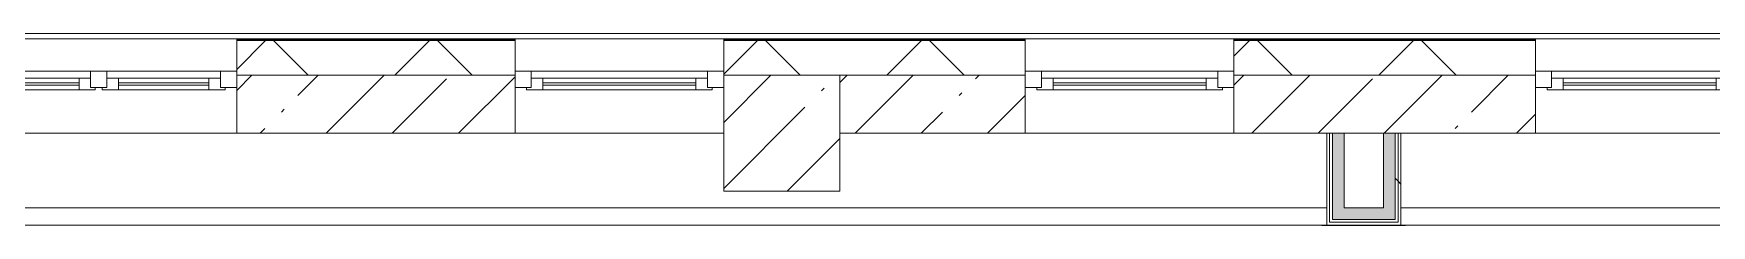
# Model space of a CAD drawing. Header units: millimetres. Extents: x -3708 to 187246, y -8553 to 29000.
# Drawn here: x 162810 to 170045, y 20753 to 21580 of the extents above; entities that cross this region are included whole.
import ezdxf

# ---------------------------------------------------------------- set-up
doc = ezdxf.new("R2010")
doc.units = ezdxf.units.MM
doc.layers.add('A-FLOR-1', color=7, linetype='Continuous', lineweight=5, true_color=0xaaaaaa)
doc.layers.add('I-WALL-2', color=7, linetype='Continuous', lineweight=9, true_color=0xe7e7e7)
for name, color, linetype, lineweight in [('A-GLAZ-2', 7, 'Continuous', 5), ('A-WALL', 7, 'Continuous', 9), ('A-WALL-2', 7, 'Continuous', 5), ('I-WALL-3', 7, 'Continuous', 5), ('S-COLS-2', 7, 'Continuous', 5)]:
    doc.layers.add(name, color=color, linetype=linetype, lineweight=lineweight)
pattern_1 = [(45, (60236.3, 0), (-530.33, 530.33), []), (135, (60236.3, 0), (-530.33, -530.33), [])]

# ---------------------------------------------------------------- blocks, each defined once
blk = doc.blocks.new('120_Окно_СКБ_1Ст - 120_Окно_СКБ_1Ст 900х2500_h_ с форточкой-22876038-1_7_1_птичка')
at = {"layer": 'A-GLAZ-2'}
for p, q in [((-450, -127), (-450, -57)), ((-450, -57), (-380, -57)), ((450, -57), (-450, -57)), ((-380, -57), (-380, -127)), ((380, -127), (380, -57)), ((380, -57), (450, -57)), ((450, -57), (450, -127)), ((-380, -127), (-450, -127)), ((-450, -127), (-400, -127)), ((-380, -127), (-400, -127)), ((-400, -127), (-400, -137)), ((-400, -137), (400, -137)), ((400, -137), (-400, -137)), ((380, -87), (-380, -87)), ((-380, -87), (-380, -127)), ((-330, -137), (-330, -87)), ((-330, -107), (330, -107)), ((330, -117), (-330, -117)), ((330, -137), (330, -87)), ((380, -127), (380, -87)), ((450, -127), (380, -127)), ((400, -127), (380, -127)), ((400, -127), (450, -127)), ((400, -137), (400, -127))]:
    blk.add_line(p, q, dxfattribs=at)
blk = doc.blocks.new('120_Окно_СКБ_1Ст - 120_Окно_СКБ_1Ст 900х2500_h_ с форточкой-V98-1_7_1_птичка')
at = {"layer": 'A-GLAZ-2'}
for p, q in [((-450, -127), (-450, -57)), ((-450, -57), (-380, -57)), ((450, -57), (-450, -57)), ((-380, -57), (-380, -127)), ((380, -127), (380, -57)), ((380, -57), (450, -57)), ((450, -57), (450, -127)), ((-380, -127), (-450, -127)), ((-450, -127), (-400, -127)), ((-380, -127), (-400, -127)), ((-400, -127), (-400, -137)), ((-400, -137), (400, -137)), ((400, -137), (-400, -137)), ((380, -87), (-380, -87)), ((-380, -87), (-380, -127)), ((-330, -137), (-330, -87)), ((-330, -107), (330, -107)), ((330, -117), (-330, -117)), ((330, -137), (330, -87)), ((380, -127), (380, -87)), ((450, -127), (380, -127)), ((400, -127), (380, -127)), ((400, -127), (450, -127)), ((400, -137), (400, -127))]:
    blk.add_line(p, q, dxfattribs=at)
blk = doc.blocks.new('BSC_Колонна _Прямоугольная - 500х500-23282986-1_7_1_птичка')
at = {"layer": 'S-COLS-2'}
h = blk.add_hatch(dxfattribs=at)
h.set_pattern_fill('FP_187', color=256, style=0, pattern_type=2)
h.set_pattern_definition([(45, (-105800, -21150), (-285.1231, 285.1231), []), (45, (-105514.88, -21150), (-285.1231, 285.1231), [504.031, -100.806, 16.764, -84.042])])
h.paths.add_polyline_path([(250, -250), (250, 250), (-250, 250), (-250, -250), (-54.3, -250)])
for p, q in [((250, 250), (-250, 250)), ((-250, 250), (-250, -250)), ((250, -250), (250, 250)), ((-250, -250), (250, -250))]:
    blk.add_line(p, q, dxfattribs=at)
blk = doc.blocks.new('120_Окно_СКБ_2Ст_Фрамуга сверху - 120_Окно_СКБ_2Ст_2300х2500_h_ ДОО-23103760-1_7_1_птичка')
at = {"layer": 'A-GLAZ-2'}
for p, q in [((-1150, -127), (-1150, -57)), ((-1150, -57), (-1080, -57)), ((1150, -57), (-1150, -57)), ((-1080, -57), (-1080, -127)), ((-1080, -57), (1080, -57)), ((520, -127), (520, -57)), ((520, -57), (590, -57)), ((590, -57), (590, -127)), ((1080, -127), (1080, -57)), ((1080, -57), (1150, -57)), ((1150, -57), (1150, -127)), ((-1080, -127), (-1150, -127)), ((-1150, -127), (-1100, -127)), ((-1080, -127), (-1100, -127)), ((-1100, -127), (-1100, -137)), ((-1100, -137), (540, -137)), ((540, -137), (-1100, -137)), ((520, -87), (-1080, -87)), ((-1080, -87), (-1080, -127)), ((-1030, -137), (-1030, -87)), ((-1030, -107), (470, -107)), ((470, -117), (-1030, -117)), ((470, -137), (470, -87)), ((520, -127), (520, -87)), ((590, -127), (520, -127)), ((540, -127), (520, -127)), ((540, -127), (570, -127)), ((540, -127), (570, -127)), ((540, -137), (540, -127)), ((590, -127), (570, -127)), ((570, -127), (570, -137)), ((570, -137), (1100, -137)), ((1100, -137), (570, -137)), ((1080, -87), (590, -87)), ((590, -87), (590, -127)), ((640, -137), (640, -87)), ((640, -107), (1030, -107)), ((1030, -117), (640, -117)), ((1030, -137), (1030, -87)), ((1080, -127), (1080, -87)), ((1150, -127), (1080, -127)), ((1100, -127), (1080, -127)), ((1100, -127), (1150, -127)), ((1100, -137), (1100, -127))]:
    blk.add_line(p, q, dxfattribs=at)
blk = doc.blocks.new('Зашивка приборов отопления - Зашивка приборов отопления-33267402-1_7_1_птичка')
at = {"layer": 'A-WALL-2'}
for p, q in [((103450, 21150), (101150, 21150)), ((105550, 21150), (104650, 21150)), ((107750, 21150), (106850, 21150)), ((101150, 20829), (108150, 20829)), ((108150, 20829), (101150, 20829)), ((101150, 20754), (108150, 20754))]:
    blk.add_line(p, q, dxfattribs=at)
blk = doc.blocks.new('Зашивка приборов отопления1 - Зашивка приборов отопления-33268338-1_7_1_птичка')
at = {"layer": 'A-WALL-2'}
for p, q in [((109950, 21150), (109050, 21150)), ((108470, 20829), (110550, 20829)), ((110550, 20829), (108470, 20829)), ((108470, 20754), (110550, 20754))]:
    blk.add_line(p, q, dxfattribs=at)

msp = doc.modelspace()

# ---------------------------------------------------------------- hatches: boundary and pattern name
at = {"layer": 'A-WALL-2'}
h = msp.add_hatch(dxfattribs=at)
h.set_pattern_fill('FP_111', color=256, style=0, pattern_type=2)
h.set_pattern_definition([(45, (60236.27, 0), (-353.5534, 353.5534), []), (135, (60236.27, 0), (-353.5534, -353.5534), [])])
h.paths.add_polyline_path([(170586.3, 21400), (171039.4, 21400), (170930.9, 21550), (170186.3, 21550), (170186.3, 21400)])
h.paths.add_polyline_path([(166286.3, 21400), (167086.3, 21400), (167086.3, 21550), (165786.3, 21550), (165786.3, 21400)])
h.paths.add_polyline_path([(153406.3, 21400), (153546.3, 21400), (153542.7, 21550), (153296.3, 21550), (153296.3, 21400)])
h.paths.add_polyline_path([(156916.3, 21400), (161386.3, 21400), (161386.3, 21550), (156846.3, 21550), (156846.3, 21400)])
h.paths.add_polyline_path([(167986.3, 21400), (169286.3, 21400), (169286.3, 21550), (167986.3, 21550), (167986.3, 21438.6)])
h.paths.add_polyline_path([(164886.3, 21400), (164886.3, 21550), (163686.3, 21550), (163686.3, 21400)])
h.paths.add_polyline_path([(171286.3, 21400), (171471.4, 21400), (171362.9, 21550), (171177.8, 21550), (171206.7, 21510)])
at = {"layer": 'I-WALL-2'}
for points in [[(168427.9, 20779), (168461.3, 20779), (168461.3, 21150), (168411.3, 21150), (168411.3, 20779)], [(168681.3, 20829), (168681.3, 21150), (168631.3, 21150), (168631.3, 20829)], [(168631.3, 20779), (168681.3, 20779), (168681.3, 20829), (168461.3, 20829), (168461.3, 20779)]]:
    msp.add_hatch(color=256, dxfattribs=at).paths.add_polyline_path(points)
at = {"layer": 'I-WALL-3'}
h = msp.add_hatch(dxfattribs=at)
h.set_pattern_fill('FP_92', color=256, style=0, pattern_type=2)
h.set_pattern_definition([(45, (60236.27, 0), (-285.1231, 285.1231), []), (45, (60521.4, 0), (-285.1231, 285.1231), [504.031, -100.806, 16.764, -84.042])])
h.paths.add_polyline_path([(161036.3, 21150), (161386.3, 21150), (161386.3, 21400), (161036.3, 21400), (161036.3, 21153.4)])
h.paths.add_polyline_path([(170186.3, 21150), (170586.3, 21150), (170586.3, 21400), (170186.3, 21400), (170186.3, 21373.5)])
h.paths.add_polyline_path([(164886.3, 21150), (164886.3, 21400), (163686.3, 21400), (163686.3, 21150)])
h.paths.add_polyline_path([(169286.3, 21150), (169286.3, 21400), (167986.3, 21400), (167986.3, 21150), (168892.4, 21150)])
h.paths.add_polyline_path([(166286.3, 21150), (167086.3, 21150), (167086.3, 21400), (166286.3, 21400), (166286.3, 21246.2)])
h = msp.add_hatch(dxfattribs=at)
h.set_pattern_fill('FP_203', color=256, style=0, pattern_type=2)
h.set_pattern_definition(pattern_1)
h.paths.add_polyline_path([(168693.8, 20779), (168693.8, 21150), (168681.3, 21150), (168681.3, 20779)])
h = msp.add_hatch(dxfattribs=at)
h.set_pattern_fill('FP_203', color=256, style=0, pattern_type=2)
h.set_pattern_definition(pattern_1)
h.paths.add_polyline_path([(168693.8, 20766.5), (168706.3, 20766.5), (168706.3, 21150), (168693.8, 21144.6), (168693.8, 20779)])

# ---------------------------------------------------------------- linework, layer by layer
at = {"layer": 'A-FLOR-1'}
msp.add_line((168726.3, 20753), (168365.3, 20753), dxfattribs=at)
at = {"layer": 'A-WALL'}
for p, q in [((164886.3, 21553), (163686.3, 21553)), ((164886.3, 21550), (163686.3, 21550)), ((167086.3, 21553), (165786.3, 21553)), ((167086.3, 21550), (165786.3, 21550)), ((169286.3, 21553), (167986.3, 21553)), ((169286.3, 21550), (167986.3, 21550)), ((163686.3, 21400), (164886.3, 21400)), ((166286.3, 21400), (167086.3, 21400)), ((167986.3, 21400), (169286.3, 21400)), ((168461.3, 21150), (168386.3, 21150)), ((168398.8, 20766.5), (168398.8, 21150)), ((168411.3, 20779), (168411.3, 21150)), ((168706.3, 21150), (168631.3, 21150)), ((168681.3, 21150), (168681.3, 20779)), ((168693.8, 21150), (168693.8, 20766.5)), ((168693.8, 20766.5), (168398.8, 20766.5)), ((168681.3, 20779), (168411.3, 20779))]:
    msp.add_line(p, q, dxfattribs=at)
at = {"layer": 'A-WALL-2'}
for p, q in [((156806.3, 21580), (171378.2, 21580)), ((165786.3, 21558), (156846.3, 21558)), ((163686.3, 21558), (163686.3, 21400)), ((164886.3, 21400), (164886.3, 21558)), ((171367, 21558), (165786.3, 21558)), ((165786.3, 21558), (165786.3, 21400)), ((167086.3, 21400), (167086.3, 21558)), ((167986.3, 21558), (167986.3, 21400)), ((169286.3, 21400), (169286.3, 21558))]:
    msp.add_line(p, q, dxfattribs=at)
at = {"layer": 'I-WALL-3'}
for p, q in [((163686.3, 21400), (163686.3, 21150)), ((164886.3, 21150), (164886.3, 21400)), ((167086.3, 21150), (167086.3, 21400)), ((167986.3, 21400), (167986.3, 21150)), ((169286.3, 21150), (169286.3, 21400)), ((165786.3, 21150), (161036.3, 21150)), ((168386.3, 21150), (166286.3, 21150)), ((168386.3, 21150), (168386.3, 20754)), ((168461.3, 21150), (168631.3, 21150)), ((168461.3, 20829), (168461.3, 21150)), ((168631.3, 21150), (168631.3, 20829)), ((170586.3, 21150), (168706.3, 21150)), ((168706.3, 20754), (168706.3, 21150)), ((168631.3, 20829), (168461.3, 20829)), ((168386.3, 20754), (168706.3, 20754))]:
    msp.add_line(p, q, dxfattribs=at)

# ---------------------------------------------------------------- block references
at = {"layer": 'A-GLAZ-2'}
for name, p in [('120_Окно_СКБ_2Ст_Фрамуга сверху - 120_Окно_СКБ_2Ст_2300х2500_h_ ДОО-23103760-1_7_1_птичка', (162536.3, 21475)), ('120_Окно_СКБ_1Ст - 120_Окно_СКБ_1Ст 900х2500_h_ с форточкой-V98-1_7_1_птичка', (165336.3, 21475)), ('120_Окно_СКБ_1Ст - 120_Окно_СКБ_1Ст 900х2500_h_ с форточкой-22876038-1_7_1_птичка', (167536.3, 21475)), ('120_Окно_СКБ_1Ст - 120_Окно_СКБ_1Ст 900х2500_h_ с форточкой-22876038-1_7_1_птичка', (169736.3, 21475))]:
    msp.add_blockref(name, p, dxfattribs=at)
at = {"layer": 'A-WALL-2'}
for name in ['Зашивка приборов отопления - Зашивка приборов отопления-33267402-1_7_1_птичка', 'Зашивка приборов отопления1 - Зашивка приборов отопления-33268338-1_7_1_птичка']:
    msp.add_blockref(name, (60236.3, 0), dxfattribs=at)
at = {"layer": 'S-COLS-2'}
msp.add_blockref('BSC_Колонна _Прямоугольная - 500х500-23282986-1_7_1_птичка', (166036.3, 21150), dxfattribs=at)

doc.saveas('drawing.dxf')
